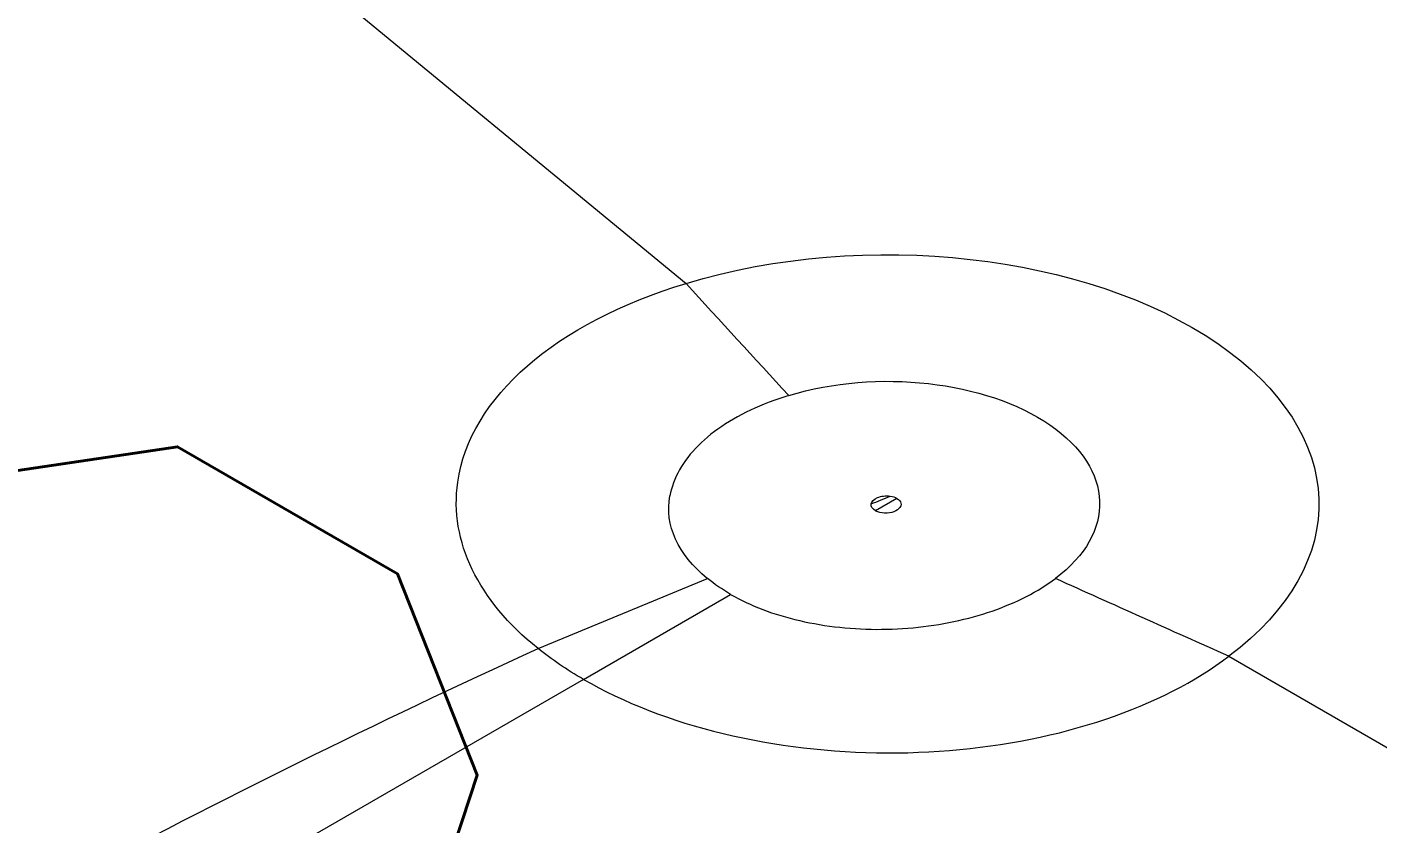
# Model space of a CAD drawing. Header units: millimetres. Extents: x 474.7 to 528.3, y 13.1 to 23.5.
# Drawn here: x 511.09751 to 511.12142, y 17.04706 to 17.06117 of the extents above; entities that cross this region are included whole.
import ezdxf

# ---------------------------------------------------------------- set-up
doc = ezdxf.new("R2010")
doc.units = ezdxf.units.MM
doc.header["$LTSCALE"] = 2.5
doc.layers.add('I-ARQ', color=8, linetype='Continuous')
doc.layers.add('I-NORMO_INST', color=4, linetype='Continuous')
doc.styles.add('25', font='ROMANS.SHX', dxfattribs={"width": 0.7, "height": 0.05})

msp = doc.modelspace()

# ---------------------------------------------------------------- linework, layer by layer
at = {"layer": 'I-ARQ', "lineweight": 5}
for points, knots in [([(511.086966, 17.074366, 22.236416), (511.10446, 17.081628, 22.226146), (511.128391, 17.080777, 22.22735), (511.144206, 17.072328, 22.239299), (511.144206, 17.072328, 22.239299), (511.160022, 17.06388, 22.251246), (511.16335, 17.050171, 22.270634), (511.152166, 17.039537, 22.285671)], [0, 0, 0, 0, 0.5, 0.5, 0.5, 0.5, 1, 1, 1, 1]), ([(511.088713, 17.072962, 22.238401), (511.106616, 17.080394, 22.227891), (511.131402, 17.078648, 22.230361), (511.145681, 17.068947, 22.24408), (511.145681, 17.068947, 22.24408), (511.159961, 17.059246, 22.257799), (511.158949, 17.044841, 22.27817), (511.143357, 17.035839, 22.290901)], [0, 0, 0, 0, 0.5, 0.5, 0.5, 0.5, 1, 1, 1, 1]), ([(511.089529, 17.072824, 22.238596), (511.107225, 17.079978, 22.228479), (511.131456, 17.078136, 22.231084), (511.145341, 17.068582, 22.244595), (511.145341, 17.068582, 22.244595), (511.159227, 17.059028, 22.258108), (511.158162, 17.044931, 22.278044), (511.142886, 17.036111, 22.290516)], [0, 0, 0, 0, 0.5, 0.5, 0.5, 0.5, 1, 1, 1, 1]), ([(511.091283, 17.071378, 22.240642), (511.10768, 17.078006, 22.231269), (511.130131, 17.0763, 22.233682), (511.142998, 17.067446, 22.246202), (511.142998, 17.067446, 22.246202), (511.155864, 17.058594, 22.258721), (511.154876, 17.045532, 22.277194), (511.140723, 17.03736, 22.28875)], [0, 0, 0, 0, 0.5, 0.5, 0.5, 0.5, 1, 1, 1, 1]), ([(511.109175, 17.056626, 22.261505), (511.112354, 17.057593, 22.260136), (511.116273, 17.057151, 22.260762), (511.118586, 17.055562, 22.263009), (511.118586, 17.055562, 22.263009), (511.120899, 17.053974, 22.265255), (511.120982, 17.051669, 22.268515), (511.118784, 17.050026, 22.270837)], [0, 0, 0, 0, 0.5, 0.5, 0.5, 0.5, 1, 1, 1, 1]), ([(511.110993, 17.054643, 22.264308), (511.112555, 17.055119, 22.263636), (511.11448, 17.054901, 22.263944), (511.115616, 17.054121, 22.265047), (511.115616, 17.054121, 22.265047), (511.116752, 17.05334, 22.266151), (511.116792, 17.052209, 22.267751), (511.115714, 17.051402, 22.268892)], [0, 0, 0, 0, 0.5, 0.5, 0.5, 0.5, 1, 1, 1, 1]), ([(511.110993, 17.054643, 22.264308), (511.110993, 17.054643, 22.264308), (511.110904, 17.054615, 22.264348), (511.110904, 17.054615, 22.264348), (511.110904, 17.054615, 22.264348), (511.110904, 17.054615, 22.264348), (511.110815, 17.054586, 22.26439), (511.110815, 17.054586, 22.26439), (511.110815, 17.054586, 22.26439), (511.110815, 17.054586, 22.26439), (511.110728, 17.054555, 22.264433), (511.110728, 17.054555, 22.264433), (511.110728, 17.054555, 22.264433), (511.110728, 17.054555, 22.264433), (511.110643, 17.054523, 22.264478), (511.110643, 17.054523, 22.264478), (511.110643, 17.054523, 22.264478), (511.110643, 17.054523, 22.264478), (511.110558, 17.05449, 22.264525), (511.110558, 17.05449, 22.264525), (511.110558, 17.05449, 22.264525), (511.110558, 17.05449, 22.264525), (511.110475, 17.054456, 22.264573), (511.110475, 17.054456, 22.264573), (511.110475, 17.054456, 22.264573), (511.110475, 17.054456, 22.264573), (511.110394, 17.05442, 22.264624), (511.110394, 17.05442, 22.264624), (511.110394, 17.05442, 22.264624), (511.110394, 17.05442, 22.264624), (511.110314, 17.054383, 22.264676), (511.110314, 17.054383, 22.264676), (511.110314, 17.054383, 22.264676), (511.110314, 17.054383, 22.264676), (511.110236, 17.054345, 22.26473), (511.110236, 17.054345, 22.26473), (511.110236, 17.054345, 22.26473), (511.110236, 17.054345, 22.26473), (511.11016, 17.054306, 22.264785), (511.11016, 17.054306, 22.264785), (511.11016, 17.054306, 22.264785), (511.11016, 17.054306, 22.264785), (511.110085, 17.054266, 22.264842), (511.110085, 17.054266, 22.264842), (511.110085, 17.054266, 22.264842), (511.110085, 17.054266, 22.264842), (511.110013, 17.054224, 22.2649), (511.110013, 17.054224, 22.2649), (511.110013, 17.054224, 22.2649), (511.110013, 17.054224, 22.2649), (511.109941, 17.054182, 22.26496), (511.109941, 17.054182, 22.26496), (511.109941, 17.054182, 22.26496), (511.109941, 17.054182, 22.26496), (511.109872, 17.054139, 22.265022), (511.109872, 17.054139, 22.265022), (511.109872, 17.054139, 22.265022), (511.109872, 17.054139, 22.265022), (511.109805, 17.054095, 22.265084), (511.109805, 17.054095, 22.265084), (511.109805, 17.054095, 22.265084), (511.109805, 17.054095, 22.265084), (511.10974, 17.054049, 22.265149), (511.10974, 17.054049, 22.265149), (511.10974, 17.054049, 22.265149), (511.10974, 17.054049, 22.265149), (511.109677, 17.054002, 22.265215), (511.109677, 17.054002, 22.265215), (511.109677, 17.054002, 22.265215), (511.109677, 17.054002, 22.265215), (511.109616, 17.053955, 22.265281), (511.109616, 17.053955, 22.265281), (511.109616, 17.053955, 22.265281), (511.109616, 17.053955, 22.265281), (511.109557, 17.053907, 22.265349), (511.109557, 17.053907, 22.265349), (511.109557, 17.053907, 22.265349), (511.109557, 17.053907, 22.265349), (511.1095, 17.053858, 22.265418), (511.1095, 17.053858, 22.265418), (511.1095, 17.053858, 22.265418), (511.1095, 17.053858, 22.265418), (511.109446, 17.053808, 22.26549), (511.109446, 17.053808, 22.26549), (511.109446, 17.053808, 22.26549), (511.109446, 17.053808, 22.26549), (511.109393, 17.053757, 22.265561), (511.109393, 17.053757, 22.265561), (511.109393, 17.053757, 22.265561), (511.109393, 17.053757, 22.265561), (511.109343, 17.053706, 22.265634), (511.109343, 17.053706, 22.265634), (511.109343, 17.053706, 22.265634), (511.109343, 17.053706, 22.265634), (511.109295, 17.053653, 22.265708), (511.109295, 17.053653, 22.265708), (511.109295, 17.053653, 22.265708), (511.109295, 17.053653, 22.265708), (511.109249, 17.053601, 22.265783), (511.109249, 17.053601, 22.265783), (511.109249, 17.053601, 22.265783), (511.109249, 17.053601, 22.265783), (511.109206, 17.053547, 22.265858), (511.109206, 17.053547, 22.265858), (511.109206, 17.053547, 22.265858), (511.109206, 17.053547, 22.265858), (511.109165, 17.053493, 22.265936), (511.109165, 17.053493, 22.265936), (511.109165, 17.053493, 22.265936), (511.109165, 17.053493, 22.265936), (511.109128, 17.053438, 22.266013), (511.109128, 17.053438, 22.266013), (511.109128, 17.053438, 22.266013), (511.109128, 17.053438, 22.266013), (511.109091, 17.053383, 22.266091), (511.109091, 17.053383, 22.266091), (511.109091, 17.053383, 22.266091), (511.109091, 17.053383, 22.266091), (511.109058, 17.053326, 22.266171), (511.109058, 17.053326, 22.266171), (511.109058, 17.053326, 22.266171), (511.109058, 17.053326, 22.266171), (511.109028, 17.053269, 22.266251), (511.109028, 17.053269, 22.266251), (511.109028, 17.053269, 22.266251), (511.109028, 17.053269, 22.266251), (511.109, 17.053213, 22.266331), (511.109, 17.053213, 22.266331), (511.109, 17.053213, 22.266331), (511.109, 17.053213, 22.266331), (511.108975, 17.053155, 22.266412), (511.108975, 17.053155, 22.266412), (511.108975, 17.053155, 22.266412), (511.108975, 17.053155, 22.266412), (511.108951, 17.053097, 22.266495), (511.108951, 17.053097, 22.266495), (511.108951, 17.053097, 22.266495), (511.108951, 17.053097, 22.266495), (511.108932, 17.05304, 22.266576), (511.108932, 17.05304, 22.266576), (511.108932, 17.05304, 22.266576), (511.108932, 17.05304, 22.266576), (511.108914, 17.052981, 22.26666), (511.108914, 17.052981, 22.26666), (511.108914, 17.052981, 22.26666), (511.108914, 17.052981, 22.26666), (511.108899, 17.052922, 22.266743), (511.108899, 17.052922, 22.266743), (511.108899, 17.052922, 22.266743), (511.108899, 17.052922, 22.266743), (511.108888, 17.052863, 22.266826), (511.108888, 17.052863, 22.266826)], [0, 0, 0, 0, 0.026316, 0.026316, 0.026316, 0.026316, 0.052632, 0.052632, 0.052632, 0.052632, 0.078947, 0.078947, 0.078947, 0.078947, 0.105263, 0.105263, 0.105263, 0.105263, 0.131579, 0.131579, 0.131579, 0.131579, 0.157895, 0.157895, 0.157895, 0.157895, 0.184211, 0.184211, 0.184211, 0.184211, 0.210526, 0.210526, 0.210526, 0.210526, 0.236842, 0.236842, 0.236842, 0.236842, 0.263158, 0.263158, 0.263158, 0.263158, 0.289474, 0.289474, 0.289474, 0.289474, 0.315789, 0.315789, 0.315789, 0.315789, 0.342105, 0.342105, 0.342105, 0.342105, 0.368421, 0.368421, 0.368421, 0.368421, 0.394737, 0.394737, 0.394737, 0.394737, 0.421053, 0.421053, 0.421053, 0.421053, 0.447368, 0.447368, 0.447368, 0.447368, 0.473684, 0.473684, 0.473684, 0.473684, 0.5, 0.5, 0.5, 0.5, 0.526316, 0.526316, 0.526316, 0.526316, 0.552632, 0.552632, 0.552632, 0.552632, 0.578947, 0.578947, 0.578947, 0.578947, 0.605263, 0.605263, 0.605263, 0.605263, 0.631579, 0.631579, 0.631579, 0.631579, 0.657895, 0.657895, 0.657895, 0.657895, 0.684211, 0.684211, 0.684211, 0.684211, 0.710526, 0.710526, 0.710526, 0.710526, 0.736842, 0.736842, 0.736842, 0.736842, 0.763158, 0.763158, 0.763158, 0.763158, 0.789474, 0.789474, 0.789474, 0.789474, 0.815789, 0.815789, 0.815789, 0.815789, 0.842105, 0.842105, 0.842105, 0.842105, 0.868421, 0.868421, 0.868421, 0.868421, 0.894737, 0.894737, 0.894737, 0.894737, 0.921053, 0.921053, 0.921053, 0.921053, 0.947368, 0.947368, 0.947368, 0.947368, 0.973684, 0.973684, 0.973684, 0.973684, 1, 1, 1, 1]), ([(511.112449, 17.052722, 22.267025), (511.112456, 17.052767, 22.266961), (511.112499, 17.052809, 22.266902), (511.112564, 17.052836, 22.266864), (511.112564, 17.052836, 22.266864), (511.112629, 17.052862, 22.266827), (511.112711, 17.052871, 22.266814), (511.112788, 17.052861, 22.266829)], [0, 0, 0, 0, 0.5, 0.5, 0.5, 0.5, 1, 1, 1, 1]), ([(511.112908, 17.052821, 22.266885), (511.112908, 17.052821, 22.266885), (511.112934, 17.052802, 22.266912), (511.112934, 17.052802, 22.266912), (511.112934, 17.052802, 22.266912), (511.112934, 17.052802, 22.266912), (511.112955, 17.052782, 22.26694), (511.112955, 17.052782, 22.26694), (511.112955, 17.052782, 22.26694), (511.112955, 17.052782, 22.26694), (511.11297, 17.052759, 22.266973), (511.11297, 17.052759, 22.266973), (511.11297, 17.052759, 22.266973), (511.11297, 17.052759, 22.266973), (511.112978, 17.052735, 22.267007), (511.112978, 17.052735, 22.267007), (511.112978, 17.052735, 22.267007), (511.112978, 17.052735, 22.267007), (511.11298, 17.052711, 22.267041), (511.11298, 17.052711, 22.267041), (511.11298, 17.052711, 22.267041), (511.11298, 17.052711, 22.267041), (511.112974, 17.052686, 22.267077), (511.112974, 17.052686, 22.267077), (511.112974, 17.052686, 22.267077), (511.112974, 17.052686, 22.267077), (511.112962, 17.052662, 22.26711), (511.112962, 17.052662, 22.26711), (511.112962, 17.052662, 22.26711), (511.112962, 17.052662, 22.26711), (511.112943, 17.052639, 22.267142), (511.112943, 17.052639, 22.267142), (511.112943, 17.052639, 22.267142), (511.112943, 17.052639, 22.267142), (511.112918, 17.052619, 22.267171), (511.112918, 17.052619, 22.267171), (511.112918, 17.052619, 22.267171), (511.112918, 17.052619, 22.267171), (511.112888, 17.052601, 22.267197), (511.112888, 17.052601, 22.267197), (511.112888, 17.052601, 22.267197), (511.112888, 17.052601, 22.267197), (511.112854, 17.052585, 22.267219), (511.112854, 17.052585, 22.267219), (511.112854, 17.052585, 22.267219), (511.112854, 17.052585, 22.267219), (511.112815, 17.052573, 22.267236), (511.112815, 17.052573, 22.267236), (511.112815, 17.052573, 22.267236), (511.112815, 17.052573, 22.267236), (511.112775, 17.052564, 22.267248), (511.112775, 17.052564, 22.267248), (511.112775, 17.052564, 22.267248), (511.112775, 17.052564, 22.267248), (511.112733, 17.05256, 22.267255), (511.112733, 17.05256, 22.267255), (511.112733, 17.05256, 22.267255), (511.112733, 17.05256, 22.267255), (511.11269, 17.05256, 22.267255), (511.11269, 17.05256, 22.267255), (511.11269, 17.05256, 22.267255), (511.11269, 17.05256, 22.267255), (511.112648, 17.052563, 22.26725), (511.112648, 17.052563, 22.26725), (511.112648, 17.052563, 22.26725), (511.112648, 17.052563, 22.26725), (511.112607, 17.05257, 22.26724), (511.112607, 17.05257, 22.26724), (511.112607, 17.05257, 22.26724), (511.112607, 17.05257, 22.26724), (511.11257, 17.052582, 22.267224), (511.11257, 17.052582, 22.267224), (511.11257, 17.052582, 22.267224), (511.11257, 17.052582, 22.267224), (511.112537, 17.052596, 22.267204), (511.112537, 17.052596, 22.267204), (511.112537, 17.052596, 22.267204), (511.112537, 17.052596, 22.267204), (511.112527, 17.052601, 22.267196), (511.112527, 17.052601, 22.267196)], [0, 0, 0, 0, 0.05, 0.05, 0.05, 0.05, 0.1, 0.1, 0.1, 0.1, 0.15, 0.15, 0.15, 0.15, 0.2, 0.2, 0.2, 0.2, 0.25, 0.25, 0.25, 0.25, 0.3, 0.3, 0.3, 0.3, 0.35, 0.35, 0.35, 0.35, 0.4, 0.4, 0.4, 0.4, 0.45, 0.45, 0.45, 0.45, 0.5, 0.5, 0.5, 0.5, 0.55, 0.55, 0.55, 0.55, 0.6, 0.6, 0.6, 0.6, 0.65, 0.65, 0.65, 0.65, 0.7, 0.7, 0.7, 0.7, 0.75, 0.75, 0.75, 0.75, 0.8, 0.8, 0.8, 0.8, 0.85, 0.85, 0.85, 0.85, 0.9, 0.9, 0.9, 0.9, 0.95, 0.95, 0.95, 0.95, 1, 1, 1, 1]), ([(511.109964, 17.051121, 22.269289), (511.109964, 17.051121, 22.269289), (511.11003, 17.051085, 22.269341), (511.11003, 17.051085, 22.269341), (511.11003, 17.051085, 22.269341), (511.11003, 17.051085, 22.269341), (511.110097, 17.051048, 22.269392), (511.110097, 17.051048, 22.269392), (511.110097, 17.051048, 22.269392), (511.110097, 17.051048, 22.269392), (511.110166, 17.051013, 22.269442), (511.110166, 17.051013, 22.269442), (511.110166, 17.051013, 22.269442), (511.110166, 17.051013, 22.269442), (511.110237, 17.050979, 22.26949), (511.110237, 17.050979, 22.26949), (511.110237, 17.050979, 22.26949), (511.110237, 17.050979, 22.26949), (511.110309, 17.050946, 22.269537), (511.110309, 17.050946, 22.269537), (511.110309, 17.050946, 22.269537), (511.110309, 17.050946, 22.269537), (511.110383, 17.050914, 22.269582), (511.110383, 17.050914, 22.269582), (511.110383, 17.050914, 22.269582), (511.110383, 17.050914, 22.269582), (511.110457, 17.050883, 22.269626), (511.110457, 17.050883, 22.269626), (511.110457, 17.050883, 22.269626), (511.110457, 17.050883, 22.269626), (511.110534, 17.050853, 22.269668), (511.110534, 17.050853, 22.269668), (511.110534, 17.050853, 22.269668), (511.110534, 17.050853, 22.269668), (511.110611, 17.050825, 22.269708), (511.110611, 17.050825, 22.269708), (511.110611, 17.050825, 22.269708), (511.110611, 17.050825, 22.269708), (511.11069, 17.050797, 22.269748), (511.11069, 17.050797, 22.269748), (511.11069, 17.050797, 22.269748), (511.11069, 17.050797, 22.269748), (511.11077, 17.050771, 22.269785), (511.11077, 17.050771, 22.269785), (511.11077, 17.050771, 22.269785), (511.11077, 17.050771, 22.269785), (511.110851, 17.050746, 22.26982), (511.110851, 17.050746, 22.26982), (511.110851, 17.050746, 22.26982), (511.110851, 17.050746, 22.26982), (511.110934, 17.050722, 22.269854), (511.110934, 17.050722, 22.269854), (511.110934, 17.050722, 22.269854), (511.110934, 17.050722, 22.269854), (511.111016, 17.050698, 22.269887), (511.111016, 17.050698, 22.269887), (511.111016, 17.050698, 22.269887), (511.111016, 17.050698, 22.269887), (511.111101, 17.050677, 22.269917), (511.111101, 17.050677, 22.269917), (511.111101, 17.050677, 22.269917), (511.111101, 17.050677, 22.269917), (511.111186, 17.050657, 22.269946), (511.111186, 17.050657, 22.269946), (511.111186, 17.050657, 22.269946), (511.111186, 17.050657, 22.269946), (511.111272, 17.050637, 22.269974), (511.111272, 17.050637, 22.269974), (511.111272, 17.050637, 22.269974), (511.111272, 17.050637, 22.269974), (511.111359, 17.050619, 22.269999), (511.111359, 17.050619, 22.269999), (511.111359, 17.050619, 22.269999), (511.111359, 17.050619, 22.269999), (511.111447, 17.050603, 22.270023), (511.111447, 17.050603, 22.270023), (511.111447, 17.050603, 22.270023), (511.111447, 17.050603, 22.270023), (511.111536, 17.050587, 22.270044), (511.111536, 17.050587, 22.270044), (511.111536, 17.050587, 22.270044), (511.111536, 17.050587, 22.270044), (511.111625, 17.050573, 22.270064), (511.111625, 17.050573, 22.270064), (511.111625, 17.050573, 22.270064), (511.111625, 17.050573, 22.270064), (511.111715, 17.05056, 22.270082), (511.111715, 17.05056, 22.270082), (511.111715, 17.05056, 22.270082), (511.111715, 17.05056, 22.270082), (511.111805, 17.050549, 22.270099), (511.111805, 17.050549, 22.270099), (511.111805, 17.050549, 22.270099), (511.111805, 17.050549, 22.270099), (511.111897, 17.050538, 22.270114), (511.111897, 17.050538, 22.270114), (511.111897, 17.050538, 22.270114), (511.111897, 17.050538, 22.270114), (511.111988, 17.050529, 22.270127), (511.111988, 17.050529, 22.270127), (511.111988, 17.050529, 22.270127), (511.111988, 17.050529, 22.270127), (511.112079, 17.050522, 22.270137), (511.112079, 17.050522, 22.270137), (511.112079, 17.050522, 22.270137), (511.112079, 17.050522, 22.270137), (511.112172, 17.050515, 22.270147), (511.112172, 17.050515, 22.270147), (511.112172, 17.050515, 22.270147), (511.112172, 17.050515, 22.270147), (511.112264, 17.05051, 22.270154), (511.112264, 17.05051, 22.270154), (511.112264, 17.05051, 22.270154), (511.112264, 17.05051, 22.270154), (511.112357, 17.050506, 22.270159), (511.112357, 17.050506, 22.270159), (511.112357, 17.050506, 22.270159), (511.112357, 17.050506, 22.270159), (511.112449, 17.050504, 22.270163), (511.112449, 17.050504, 22.270163), (511.112449, 17.050504, 22.270163), (511.112449, 17.050504, 22.270163), (511.112543, 17.050502, 22.270165), (511.112543, 17.050502, 22.270165), (511.112543, 17.050502, 22.270165), (511.112543, 17.050502, 22.270165), (511.112637, 17.050503, 22.270164), (511.112637, 17.050503, 22.270164), (511.112637, 17.050503, 22.270164), (511.112637, 17.050503, 22.270164), (511.112729, 17.050504, 22.270162), (511.112729, 17.050504, 22.270162), (511.112729, 17.050504, 22.270162), (511.112729, 17.050504, 22.270162), (511.112823, 17.050507, 22.270158), (511.112823, 17.050507, 22.270158), (511.112823, 17.050507, 22.270158), (511.112823, 17.050507, 22.270158), (511.112915, 17.050511, 22.270152), (511.112915, 17.050511, 22.270152), (511.112915, 17.050511, 22.270152), (511.112915, 17.050511, 22.270152), (511.113008, 17.050516, 22.270145), (511.113008, 17.050516, 22.270145), (511.113008, 17.050516, 22.270145), (511.113008, 17.050516, 22.270145), (511.113101, 17.050523, 22.270136), (511.113101, 17.050523, 22.270136), (511.113101, 17.050523, 22.270136), (511.113101, 17.050523, 22.270136), (511.113194, 17.050531, 22.270124), (511.113194, 17.050531, 22.270124), (511.113194, 17.050531, 22.270124), (511.113194, 17.050531, 22.270124), (511.113286, 17.05054, 22.270111), (511.113286, 17.05054, 22.270111), (511.113286, 17.05054, 22.270111), (511.113286, 17.05054, 22.270111), (511.113378, 17.050551, 22.270096), (511.113378, 17.050551, 22.270096), (511.113378, 17.050551, 22.270096), (511.113378, 17.050551, 22.270096), (511.113469, 17.050563, 22.270079), (511.113469, 17.050563, 22.270079), (511.113469, 17.050563, 22.270079), (511.113469, 17.050563, 22.270079), (511.11356, 17.050576, 22.270061), (511.11356, 17.050576, 22.270061), (511.11356, 17.050576, 22.270061), (511.11356, 17.050576, 22.270061), (511.11365, 17.05059, 22.270041), (511.11365, 17.05059, 22.270041), (511.11365, 17.05059, 22.270041), (511.11365, 17.05059, 22.270041), (511.11374, 17.050605, 22.270019), (511.11374, 17.050605, 22.270019), (511.11374, 17.050605, 22.270019), (511.11374, 17.050605, 22.270019), (511.113829, 17.050622, 22.269995), (511.113829, 17.050622, 22.269995), (511.113829, 17.050622, 22.269995), (511.113829, 17.050622, 22.269995), (511.113918, 17.05064, 22.26997), (511.113918, 17.05064, 22.26997), (511.113918, 17.05064, 22.26997), (511.113918, 17.05064, 22.26997), (511.114005, 17.050659, 22.269942), (511.114005, 17.050659, 22.269942), (511.114005, 17.050659, 22.269942), (511.114005, 17.050659, 22.269942), (511.114092, 17.05068, 22.269913), (511.114092, 17.05068, 22.269913), (511.114092, 17.05068, 22.269913), (511.114092, 17.05068, 22.269913), (511.114179, 17.050702, 22.269883), (511.114179, 17.050702, 22.269883), (511.114179, 17.050702, 22.269883), (511.114179, 17.050702, 22.269883), (511.114264, 17.050724, 22.26985), (511.114264, 17.050724, 22.26985), (511.114264, 17.050724, 22.26985), (511.114264, 17.050724, 22.26985), (511.114348, 17.050748, 22.269816), (511.114348, 17.050748, 22.269816), (511.114348, 17.050748, 22.269816), (511.114348, 17.050748, 22.269816), (511.114431, 17.050773, 22.269781), (511.114431, 17.050773, 22.269781), (511.114431, 17.050773, 22.269781), (511.114431, 17.050773, 22.269781), (511.114514, 17.0508, 22.269744), (511.114514, 17.0508, 22.269744), (511.114514, 17.0508, 22.269744), (511.114514, 17.0508, 22.269744), (511.114594, 17.050827, 22.269705), (511.114594, 17.050827, 22.269705), (511.114594, 17.050827, 22.269705), (511.114594, 17.050827, 22.269705), (511.114675, 17.050855, 22.269665), (511.114675, 17.050855, 22.269665), (511.114675, 17.050855, 22.269665), (511.114675, 17.050855, 22.269665), (511.114754, 17.050885, 22.269624), (511.114754, 17.050885, 22.269624), (511.114754, 17.050885, 22.269624), (511.114754, 17.050885, 22.269624), (511.114831, 17.050916, 22.26958), (511.114831, 17.050916, 22.26958), (511.114831, 17.050916, 22.26958), (511.114831, 17.050916, 22.26958), (511.114908, 17.050947, 22.269535), (511.114908, 17.050947, 22.269535), (511.114908, 17.050947, 22.269535), (511.114908, 17.050947, 22.269535), (511.114983, 17.05098, 22.269489), (511.114983, 17.05098, 22.269489), (511.114983, 17.05098, 22.269489), (511.114983, 17.05098, 22.269489), (511.115058, 17.051014, 22.269441), (511.115058, 17.051014, 22.269441), (511.115058, 17.051014, 22.269441), (511.115058, 17.051014, 22.269441), (511.11513, 17.051048, 22.269392), (511.11513, 17.051048, 22.269392), (511.11513, 17.051048, 22.269392), (511.11513, 17.051048, 22.269392), (511.115201, 17.051084, 22.269342), (511.115201, 17.051084, 22.269342), (511.115201, 17.051084, 22.269342), (511.115201, 17.051084, 22.269342), (511.115271, 17.051121, 22.26929), (511.115271, 17.051121, 22.26929), (511.115271, 17.051121, 22.26929), (511.115271, 17.051121, 22.26929), (511.115339, 17.051158, 22.269237), (511.115339, 17.051158, 22.269237), (511.115339, 17.051158, 22.269237), (511.115339, 17.051158, 22.269237), (511.115406, 17.051196, 22.269183), (511.115406, 17.051196, 22.269183), (511.115406, 17.051196, 22.269183), (511.115406, 17.051196, 22.269183), (511.115471, 17.051236, 22.269127), (511.115471, 17.051236, 22.269127), (511.115471, 17.051236, 22.269127), (511.115471, 17.051236, 22.269127), (511.115534, 17.051276, 22.26907), (511.115534, 17.051276, 22.26907), (511.115534, 17.051276, 22.26907), (511.115534, 17.051276, 22.26907), (511.115596, 17.051317, 22.269012), (511.115596, 17.051317, 22.269012), (511.115596, 17.051317, 22.269012), (511.115596, 17.051317, 22.269012), (511.115656, 17.051359, 22.268953), (511.115656, 17.051359, 22.268953), (511.115656, 17.051359, 22.268953), (511.115656, 17.051359, 22.268953), (511.115714, 17.051402, 22.268892), (511.115714, 17.051402, 22.268892)], [0, 0, 0, 0, 0.014286, 0.014286, 0.014286, 0.014286, 0.028571, 0.028571, 0.028571, 0.028571, 0.042857, 0.042857, 0.042857, 0.042857, 0.057143, 0.057143, 0.057143, 0.057143, 0.071429, 0.071429, 0.071429, 0.071429, 0.085714, 0.085714, 0.085714, 0.085714, 0.1, 0.1, 0.1, 0.1, 0.114286, 0.114286, 0.114286, 0.114286, 0.128571, 0.128571, 0.128571, 0.128571, 0.142857, 0.142857, 0.142857, 0.142857, 0.157143, 0.157143, 0.157143, 0.157143, 0.171429, 0.171429, 0.171429, 0.171429, 0.185714, 0.185714, 0.185714, 0.185714, 0.2, 0.2, 0.2, 0.2, 0.214286, 0.214286, 0.214286, 0.214286, 0.228571, 0.228571, 0.228571, 0.228571, 0.242857, 0.242857, 0.242857, 0.242857, 0.257143, 0.257143, 0.257143, 0.257143, 0.271429, 0.271429, 0.271429, 0.271429, 0.285714, 0.285714, 0.285714, 0.285714, 0.3, 0.3, 0.3, 0.3, 0.314286, 0.314286, 0.314286, 0.314286, 0.328571, 0.328571, 0.328571, 0.328571, 0.342857, 0.342857, 0.342857, 0.342857, 0.357143, 0.357143, 0.357143, 0.357143, 0.371429, 0.371429, 0.371429, 0.371429, 0.385714, 0.385714, 0.385714, 0.385714, 0.4, 0.4, 0.4, 0.4, 0.414286, 0.414286, 0.414286, 0.414286, 0.428571, 0.428571, 0.428571, 0.428571, 0.442857, 0.442857, 0.442857, 0.442857, 0.457143, 0.457143, 0.457143, 0.457143, 0.471429, 0.471429, 0.471429, 0.471429, 0.485714, 0.485714, 0.485714, 0.485714, 0.5, 0.5, 0.5, 0.5, 0.514286, 0.514286, 0.514286, 0.514286, 0.528571, 0.528571, 0.528571, 0.528571, 0.542857, 0.542857, 0.542857, 0.542857, 0.557143, 0.557143, 0.557143, 0.557143, 0.571429, 0.571429, 0.571429, 0.571429, 0.585714, 0.585714, 0.585714, 0.585714, 0.6, 0.6, 0.6, 0.6, 0.614286, 0.614286, 0.614286, 0.614286, 0.628571, 0.628571, 0.628571, 0.628571, 0.642857, 0.642857, 0.642857, 0.642857, 0.657143, 0.657143, 0.657143, 0.657143, 0.671429, 0.671429, 0.671429, 0.671429, 0.685714, 0.685714, 0.685714, 0.685714, 0.7, 0.7, 0.7, 0.7, 0.714286, 0.714286, 0.714286, 0.714286, 0.728571, 0.728571, 0.728571, 0.728571, 0.742857, 0.742857, 0.742857, 0.742857, 0.757143, 0.757143, 0.757143, 0.757143, 0.771429, 0.771429, 0.771429, 0.771429, 0.785714, 0.785714, 0.785714, 0.785714, 0.8, 0.8, 0.8, 0.8, 0.814286, 0.814286, 0.814286, 0.814286, 0.828571, 0.828571, 0.828571, 0.828571, 0.842857, 0.842857, 0.842857, 0.842857, 0.857143, 0.857143, 0.857143, 0.857143, 0.871429, 0.871429, 0.871429, 0.871429, 0.885714, 0.885714, 0.885714, 0.885714, 0.9, 0.9, 0.9, 0.9, 0.914286, 0.914286, 0.914286, 0.914286, 0.928571, 0.928571, 0.928571, 0.928571, 0.942857, 0.942857, 0.942857, 0.942857, 0.957143, 0.957143, 0.957143, 0.957143, 0.971429, 0.971429, 0.971429, 0.971429, 0.985714, 0.985714, 0.985714, 0.985714, 1, 1, 1, 1]), ([(511.107358, 17.049617, 22.271417), (511.107358, 17.049617, 22.271417), (511.107492, 17.049541, 22.271524), (511.107492, 17.049541, 22.271524), (511.107492, 17.049541, 22.271524), (511.107492, 17.049541, 22.271524), (511.107629, 17.049468, 22.271628), (511.107629, 17.049468, 22.271628), (511.107629, 17.049468, 22.271628), (511.107629, 17.049468, 22.271628), (511.107769, 17.049395, 22.27173), (511.107769, 17.049395, 22.27173), (511.107769, 17.049395, 22.27173), (511.107769, 17.049395, 22.27173), (511.107913, 17.049325, 22.271829), (511.107913, 17.049325, 22.271829), (511.107913, 17.049325, 22.271829), (511.107913, 17.049325, 22.271829), (511.108059, 17.049258, 22.271924), (511.108059, 17.049258, 22.271924), (511.108059, 17.049258, 22.271924), (511.108059, 17.049258, 22.271924), (511.108208, 17.049192, 22.272017), (511.108208, 17.049192, 22.272017), (511.108208, 17.049192, 22.272017), (511.108208, 17.049192, 22.272017), (511.10836, 17.049129, 22.272106), (511.10836, 17.049129, 22.272106), (511.10836, 17.049129, 22.272106), (511.10836, 17.049129, 22.272106), (511.108514, 17.049067, 22.272194), (511.108514, 17.049067, 22.272194), (511.108514, 17.049067, 22.272194), (511.108514, 17.049067, 22.272194), (511.108671, 17.049008, 22.272277), (511.108671, 17.049008, 22.272277), (511.108671, 17.049008, 22.272277), (511.108671, 17.049008, 22.272277), (511.108829, 17.048952, 22.272358), (511.108829, 17.048952, 22.272358), (511.108829, 17.048952, 22.272358), (511.108829, 17.048952, 22.272358), (511.108992, 17.048897, 22.272435), (511.108992, 17.048897, 22.272435), (511.108992, 17.048897, 22.272435), (511.108992, 17.048897, 22.272435), (511.109155, 17.048844, 22.272509), (511.109155, 17.048844, 22.272509), (511.109155, 17.048844, 22.272509), (511.109155, 17.048844, 22.272509), (511.10932, 17.048794, 22.27258), (511.10932, 17.048794, 22.27258), (511.10932, 17.048794, 22.27258), (511.10932, 17.048794, 22.27258), (511.109489, 17.048747, 22.272647), (511.109489, 17.048747, 22.272647), (511.109489, 17.048747, 22.272647), (511.109489, 17.048747, 22.272647), (511.109659, 17.048702, 22.272711), (511.109659, 17.048702, 22.272711), (511.109659, 17.048702, 22.272711), (511.109659, 17.048702, 22.272711), (511.10983, 17.048658, 22.272772), (511.10983, 17.048658, 22.272772), (511.10983, 17.048658, 22.272772), (511.10983, 17.048658, 22.272772), (511.110004, 17.048618, 22.272829), (511.110004, 17.048618, 22.272829), (511.110004, 17.048618, 22.272829), (511.110004, 17.048618, 22.272829), (511.110178, 17.04858, 22.272883), (511.110178, 17.04858, 22.272883), (511.110178, 17.04858, 22.272883), (511.110178, 17.04858, 22.272883), (511.110355, 17.048544, 22.272933), (511.110355, 17.048544, 22.272933), (511.110355, 17.048544, 22.272933), (511.110355, 17.048544, 22.272933), (511.110532, 17.048512, 22.272979), (511.110532, 17.048512, 22.272979), (511.110532, 17.048512, 22.272979), (511.110532, 17.048512, 22.272979), (511.110711, 17.048481, 22.273023), (511.110711, 17.048481, 22.273023), (511.110711, 17.048481, 22.273023), (511.110711, 17.048481, 22.273023), (511.110891, 17.048453, 22.273063), (511.110891, 17.048453, 22.273063), (511.110891, 17.048453, 22.273063), (511.110891, 17.048453, 22.273063), (511.111072, 17.048427, 22.273099), (511.111072, 17.048427, 22.273099), (511.111072, 17.048427, 22.273099), (511.111072, 17.048427, 22.273099), (511.111255, 17.048405, 22.273131), (511.111255, 17.048405, 22.273131), (511.111255, 17.048405, 22.273131), (511.111255, 17.048405, 22.273131), (511.111437, 17.048385, 22.273159), (511.111437, 17.048385, 22.273159), (511.111437, 17.048385, 22.273159), (511.111437, 17.048385, 22.273159), (511.111621, 17.048367, 22.273184), (511.111621, 17.048367, 22.273184), (511.111621, 17.048367, 22.273184), (511.111621, 17.048367, 22.273184), (511.111805, 17.048351, 22.273206), (511.111805, 17.048351, 22.273206), (511.111805, 17.048351, 22.273206), (511.111805, 17.048351, 22.273206), (511.11199, 17.048339, 22.273224), (511.11199, 17.048339, 22.273224), (511.11199, 17.048339, 22.273224), (511.11199, 17.048339, 22.273224), (511.112175, 17.04833, 22.273237), (511.112175, 17.04833, 22.273237), (511.112175, 17.04833, 22.273237), (511.112175, 17.04833, 22.273237), (511.11236, 17.048322, 22.273248), (511.11236, 17.048322, 22.273248), (511.11236, 17.048322, 22.273248), (511.11236, 17.048322, 22.273248), (511.112545, 17.048317, 22.273254), (511.112545, 17.048317, 22.273254), (511.112545, 17.048317, 22.273254), (511.112545, 17.048317, 22.273254), (511.112731, 17.048315, 22.273257), (511.112731, 17.048315, 22.273257), (511.112731, 17.048315, 22.273257), (511.112731, 17.048315, 22.273257), (511.112916, 17.048316, 22.273256), (511.112916, 17.048316, 22.273256), (511.112916, 17.048316, 22.273256), (511.112916, 17.048316, 22.273256), (511.113101, 17.048319, 22.273252), (511.113101, 17.048319, 22.273252), (511.113101, 17.048319, 22.273252), (511.113101, 17.048319, 22.273252), (511.113287, 17.048325, 22.273244), (511.113287, 17.048325, 22.273244), (511.113287, 17.048325, 22.273244), (511.113287, 17.048325, 22.273244), (511.113472, 17.048333, 22.273232), (511.113472, 17.048333, 22.273232), (511.113472, 17.048333, 22.273232), (511.113472, 17.048333, 22.273232), (511.113655, 17.048345, 22.273216), (511.113655, 17.048345, 22.273216), (511.113655, 17.048345, 22.273216), (511.113655, 17.048345, 22.273216), (511.113838, 17.048358, 22.273197), (511.113838, 17.048358, 22.273197), (511.113838, 17.048358, 22.273197), (511.113838, 17.048358, 22.273197), (511.114021, 17.048374, 22.273174), (511.114021, 17.048374, 22.273174), (511.114021, 17.048374, 22.273174), (511.114021, 17.048374, 22.273174), (511.114203, 17.048393, 22.273148), (511.114203, 17.048393, 22.273148), (511.114203, 17.048393, 22.273148), (511.114203, 17.048393, 22.273148), (511.114384, 17.048414, 22.273118), (511.114384, 17.048414, 22.273118), (511.114384, 17.048414, 22.273118), (511.114384, 17.048414, 22.273118), (511.114564, 17.048438, 22.273084), (511.114564, 17.048438, 22.273084), (511.114564, 17.048438, 22.273084), (511.114564, 17.048438, 22.273084), (511.114742, 17.048464, 22.273048), (511.114742, 17.048464, 22.273048), (511.114742, 17.048464, 22.273048), (511.114742, 17.048464, 22.273048), (511.114919, 17.048492, 22.273007), (511.114919, 17.048492, 22.273007), (511.114919, 17.048492, 22.273007), (511.114919, 17.048492, 22.273007), (511.115096, 17.048524, 22.272962), (511.115096, 17.048524, 22.272962), (511.115096, 17.048524, 22.272962), (511.115096, 17.048524, 22.272962), (511.11527, 17.048558, 22.272915), (511.11527, 17.048558, 22.272915), (511.11527, 17.048558, 22.272915), (511.11527, 17.048558, 22.272915), (511.115444, 17.048593, 22.272864), (511.115444, 17.048593, 22.272864), (511.115444, 17.048593, 22.272864), (511.115444, 17.048593, 22.272864), (511.115614, 17.048632, 22.27281), (511.115614, 17.048632, 22.27281), (511.115614, 17.048632, 22.27281), (511.115614, 17.048632, 22.27281), (511.115784, 17.048673, 22.272752), (511.115784, 17.048673, 22.272752), (511.115784, 17.048673, 22.272752), (511.115784, 17.048673, 22.272752), (511.115952, 17.048716, 22.272691), (511.115952, 17.048716, 22.272691), (511.115952, 17.048716, 22.272691), (511.115952, 17.048716, 22.272691), (511.116118, 17.048762, 22.272626), (511.116118, 17.048762, 22.272626), (511.116118, 17.048762, 22.272626), (511.116118, 17.048762, 22.272626), (511.116282, 17.048809, 22.272559), (511.116282, 17.048809, 22.272559), (511.116282, 17.048809, 22.272559), (511.116282, 17.048809, 22.272559), (511.116444, 17.04886, 22.272487), (511.116444, 17.04886, 22.272487), (511.116444, 17.04886, 22.272487), (511.116444, 17.04886, 22.272487), (511.116603, 17.048912, 22.272413), (511.116603, 17.048912, 22.272413), (511.116603, 17.048912, 22.272413), (511.116603, 17.048912, 22.272413), (511.116761, 17.048967, 22.272336), (511.116761, 17.048967, 22.272336), (511.116761, 17.048967, 22.272336), (511.116761, 17.048967, 22.272336), (511.116914, 17.049023, 22.272256), (511.116914, 17.049023, 22.272256), (511.116914, 17.049023, 22.272256), (511.116914, 17.049023, 22.272256), (511.117067, 17.049082, 22.272172), (511.117067, 17.049082, 22.272172), (511.117067, 17.049082, 22.272172), (511.117067, 17.049082, 22.272172), (511.117216, 17.049143, 22.272086), (511.117216, 17.049143, 22.272086), (511.117216, 17.049143, 22.272086), (511.117216, 17.049143, 22.272086), (511.117364, 17.049206, 22.271997), (511.117364, 17.049206, 22.271997), (511.117364, 17.049206, 22.271997), (511.117364, 17.049206, 22.271997), (511.117508, 17.049271, 22.271905), (511.117508, 17.049271, 22.271905), (511.117508, 17.049271, 22.271905), (511.117508, 17.049271, 22.271905), (511.11765, 17.049338, 22.271811), (511.11765, 17.049338, 22.271811), (511.11765, 17.049338, 22.271811), (511.11765, 17.049338, 22.271811), (511.117789, 17.049407, 22.271713), (511.117789, 17.049407, 22.271713), (511.117789, 17.049407, 22.271713), (511.117789, 17.049407, 22.271713), (511.117925, 17.049479, 22.271612), (511.117925, 17.049479, 22.271612), (511.117925, 17.049479, 22.271612), (511.117925, 17.049479, 22.271612), (511.118057, 17.049551, 22.271509), (511.118057, 17.049551, 22.271509), (511.118057, 17.049551, 22.271509), (511.118057, 17.049551, 22.271509), (511.118187, 17.049626, 22.271403), (511.118187, 17.049626, 22.271403), (511.118187, 17.049626, 22.271403), (511.118187, 17.049626, 22.271403), (511.118313, 17.049703, 22.271295), (511.118313, 17.049703, 22.271295), (511.118313, 17.049703, 22.271295), (511.118313, 17.049703, 22.271295), (511.118436, 17.049781, 22.271184), (511.118436, 17.049781, 22.271184), (511.118436, 17.049781, 22.271184), (511.118436, 17.049781, 22.271184), (511.118556, 17.049861, 22.271071), (511.118556, 17.049861, 22.271071), (511.118556, 17.049861, 22.271071), (511.118556, 17.049861, 22.271071), (511.118672, 17.049943, 22.270956), (511.118672, 17.049943, 22.270956), (511.118672, 17.049943, 22.270956), (511.118672, 17.049943, 22.270956), (511.118785, 17.050026, 22.270838), (511.118785, 17.050026, 22.270838)], [0, 0, 0, 0, 0.014286, 0.014286, 0.014286, 0.014286, 0.028571, 0.028571, 0.028571, 0.028571, 0.042857, 0.042857, 0.042857, 0.042857, 0.057143, 0.057143, 0.057143, 0.057143, 0.071429, 0.071429, 0.071429, 0.071429, 0.085714, 0.085714, 0.085714, 0.085714, 0.1, 0.1, 0.1, 0.1, 0.114286, 0.114286, 0.114286, 0.114286, 0.128571, 0.128571, 0.128571, 0.128571, 0.142857, 0.142857, 0.142857, 0.142857, 0.157143, 0.157143, 0.157143, 0.157143, 0.171429, 0.171429, 0.171429, 0.171429, 0.185714, 0.185714, 0.185714, 0.185714, 0.2, 0.2, 0.2, 0.2, 0.214286, 0.214286, 0.214286, 0.214286, 0.228571, 0.228571, 0.228571, 0.228571, 0.242857, 0.242857, 0.242857, 0.242857, 0.257143, 0.257143, 0.257143, 0.257143, 0.271429, 0.271429, 0.271429, 0.271429, 0.285714, 0.285714, 0.285714, 0.285714, 0.3, 0.3, 0.3, 0.3, 0.314286, 0.314286, 0.314286, 0.314286, 0.328571, 0.328571, 0.328571, 0.328571, 0.342857, 0.342857, 0.342857, 0.342857, 0.357143, 0.357143, 0.357143, 0.357143, 0.371429, 0.371429, 0.371429, 0.371429, 0.385714, 0.385714, 0.385714, 0.385714, 0.4, 0.4, 0.4, 0.4, 0.414286, 0.414286, 0.414286, 0.414286, 0.428571, 0.428571, 0.428571, 0.428571, 0.442857, 0.442857, 0.442857, 0.442857, 0.457143, 0.457143, 0.457143, 0.457143, 0.471429, 0.471429, 0.471429, 0.471429, 0.485714, 0.485714, 0.485714, 0.485714, 0.5, 0.5, 0.5, 0.5, 0.514286, 0.514286, 0.514286, 0.514286, 0.528571, 0.528571, 0.528571, 0.528571, 0.542857, 0.542857, 0.542857, 0.542857, 0.557143, 0.557143, 0.557143, 0.557143, 0.571429, 0.571429, 0.571429, 0.571429, 0.585714, 0.585714, 0.585714, 0.585714, 0.6, 0.6, 0.6, 0.6, 0.614286, 0.614286, 0.614286, 0.614286, 0.628571, 0.628571, 0.628571, 0.628571, 0.642857, 0.642857, 0.642857, 0.642857, 0.657143, 0.657143, 0.657143, 0.657143, 0.671429, 0.671429, 0.671429, 0.671429, 0.685714, 0.685714, 0.685714, 0.685714, 0.7, 0.7, 0.7, 0.7, 0.714286, 0.714286, 0.714286, 0.714286, 0.728571, 0.728571, 0.728571, 0.728571, 0.742857, 0.742857, 0.742857, 0.742857, 0.757143, 0.757143, 0.757143, 0.757143, 0.771429, 0.771429, 0.771429, 0.771429, 0.785714, 0.785714, 0.785714, 0.785714, 0.8, 0.8, 0.8, 0.8, 0.814286, 0.814286, 0.814286, 0.814286, 0.828571, 0.828571, 0.828571, 0.828571, 0.842857, 0.842857, 0.842857, 0.842857, 0.857143, 0.857143, 0.857143, 0.857143, 0.871429, 0.871429, 0.871429, 0.871429, 0.885714, 0.885714, 0.885714, 0.885714, 0.9, 0.9, 0.9, 0.9, 0.914286, 0.914286, 0.914286, 0.914286, 0.928571, 0.928571, 0.928571, 0.928571, 0.942857, 0.942857, 0.942857, 0.942857, 0.957143, 0.957143, 0.957143, 0.957143, 0.971429, 0.971429, 0.971429, 0.971429, 0.985714, 0.985714, 0.985714, 0.985714, 1, 1, 1, 1]), ([(511.101531, 17.010303, 22.327015), (511.083114, 17.003846, 22.336146), (511.059368, 17.005767, 22.333429), (511.044735, 17.014898, 22.320516), (511.044735, 17.014898, 22.320516), (511.030102, 17.02403, 22.307602), (511.028627, 17.037846, 22.288063), (511.041206, 17.047947, 22.273779)], [0, 0, 0, 0, 0.5, 0.5, 0.5, 0.5, 1, 1, 1, 1])]:
    msp.add_open_spline(points, degree=3, knots=knots, dxfattribs=at)
for points in [[(511.102266, 17.062322, 22.253449), (511.102266, 17.062322, 22.253449), (511.109175, 17.056626, 22.261505), (511.109175, 17.056626, 22.261505)], [(511.105132, 17.053107, 22.266481), (511.105341, 17.054603, 22.264365), (511.106868, 17.055932, 22.262485), (511.109174, 17.056626, 22.261504)], [(511.110993, 17.054643, 22.264308), (511.110384, 17.055304, 22.263374), (511.109778, 17.055964, 22.26244), (511.109175, 17.056626, 22.261505)], [(511.106554, 17.050163, 22.270644), (511.105491, 17.051016, 22.269439), (511.104986, 17.052059, 22.267963), (511.105132, 17.053107, 22.26648)], [(511.109551, 17.051402, 22.268892), (511.109029, 17.051826, 22.268292), (511.108793, 17.052345, 22.267558), (511.108888, 17.052863, 22.266826)], [(511.112449, 17.052722, 22.267025), (511.112562, 17.052768, 22.26696), (511.112675, 17.052815, 22.266894), (511.112788, 17.052861, 22.266829)], [(511.112908, 17.052821, 22.266885), (511.112908, 17.052821, 22.266885), (511.112527, 17.052601, 22.267196), (511.112527, 17.052601, 22.267196)], [(511.112788, 17.052861, 22.266829), (511.112833, 17.052854, 22.266838), (511.112875, 17.05284, 22.266858), (511.112908, 17.052821, 22.266885)], [(511.112527, 17.052601, 22.267196), (511.112472, 17.052633, 22.267151), (511.112443, 17.052677, 22.267089), (511.112449, 17.052722, 22.267025)], [(511.106554, 17.050163, 22.270644), (511.106554, 17.050163, 22.270644), (511.109552, 17.051402, 22.268892), (511.109552, 17.051402, 22.268892)], [(511.109964, 17.051121, 22.269289), (511.109813, 17.051209, 22.269165), (511.109675, 17.051303, 22.269032), (511.109552, 17.051402, 22.268892)], [(511.118785, 17.050026, 22.270838), (511.117759, 17.050483, 22.270192), (511.116736, 17.050941, 22.269544), (511.115714, 17.051402, 22.268892)], [(511.107358, 17.049617, 22.271417), (511.107358, 17.049617, 22.271417), (511.109964, 17.051121, 22.269289), (511.109964, 17.051121, 22.269289)], [(511.098231, 17.046047, 22.276466), (511.100915, 17.04748, 22.274439), (511.103691, 17.048852, 22.272498), (511.106554, 17.050163, 22.270644)], [(511.107358, 17.049617, 22.271417), (511.107064, 17.049786, 22.271177), (511.106796, 17.049968, 22.27092), (511.106554, 17.050163, 22.270644)], [(511.118785, 17.050026, 22.270838), (511.118785, 17.050026, 22.270838), (511.140723, 17.03736, 22.28875), (511.140723, 17.03736, 22.28875)], [(511.107358, 17.049617, 22.271417), (511.107358, 17.049617, 22.271417), (511.099966, 17.045349, 22.277453), (511.099966, 17.045349, 22.277453)]]:
    msp.add_open_spline(points, degree=3, dxfattribs=at)

# ---------------------------------------------------------------- texts
at = {"layer": 'I-NORMO_INST', "style": '25', "width": 0.7}
msp.add_text('25mm', height=0.05, rotation=330, dxfattribs=at).set_placement((511.00556, 17.069867, 26.491238))

doc.saveas('drawing.dxf')
